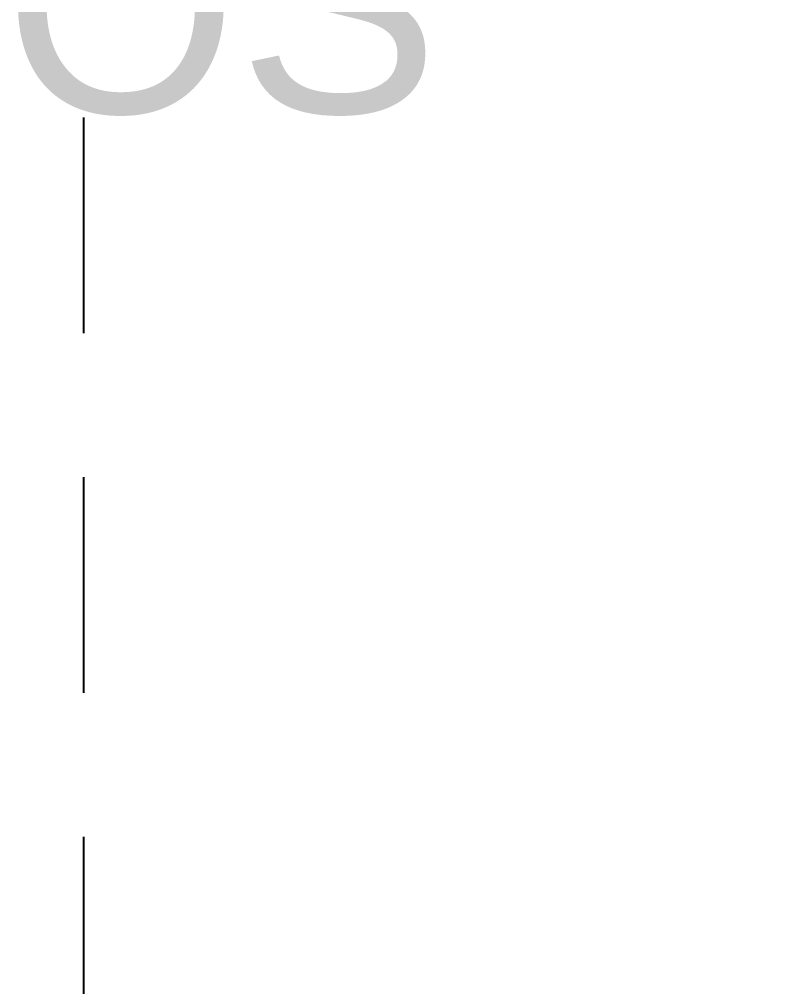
# Model space of a CAD drawing. Header units: metres. Extents: x -22 to 564, y 0 to 143.
# Drawn here: x 223.739 to 224.265, y 50.771 to 51.443 of the extents above; entities that cross this region are included whole.
import ezdxf

# ---------------------------------------------------------------- set-up
doc = ezdxf.new("R2010")
doc.units = ezdxf.units.M
doc.linetypes.add('XREF 2N NEURO-ONCOLOGIA$0$HIDDE150', pattern=[0.24, 0.15, -0.09])
doc.layers.add('TEXTO', color=7, linetype='Continuous')
doc.layers.add('XREF 2N NEURO-ONCOLOGIA$0$PROYECCIÓN', color=252, linetype='XREF 2N NEURO-ONCOLOGIA$0$HIDDE150')
doc.styles.add('100 LOCALES 25', font='arial.ttf', dxfattribs={"height": 0.25})

# ---------------------------------------------------------------- blocks, each defined once
blk = doc.blocks.new('XREF 2N NEURO-ONCOLOGIA')
at = {"layer": 'XREF 2N NEURO-ONCOLOGIA$0$PROYECCIÓN'}
blk.add_line((16.02393, 23.25765, 0), (20.32393, 23.25764), dxfattribs=at)
at = {"layer": 'XREF 2N NEURO-ONCOLOGIA$0$PROYECCIÓN', "elevation": 0}
blk.add_lwpolyline([(15.12873, 23.25765, 0.269286), (17.62393, 15.93765, 0.256404)], format="xyb", dxfattribs=at)

msp = doc.modelspace()

# ---------------------------------------------------------------- block references
at = {"rotation": 90}
msp.add_blockref('XREF 2N NEURO-ONCOLOGIA', (247.04125, 33.45112), dxfattribs=at)

# ---------------------------------------------------------------- next in the draw order: texts
at = {"layer": 'TEXTO', "insert": (222.48305, 52.02835, 0.00485), "char_height": 0.15, "width": 1.6748955, "attachment_point": 1, "style": '100 LOCALES 25'}
msp.add_mtext('\\pxqc;SALA DE ESPERA PEDIATRICOS', dxfattribs=at)

doc.saveas('drawing.dxf')
